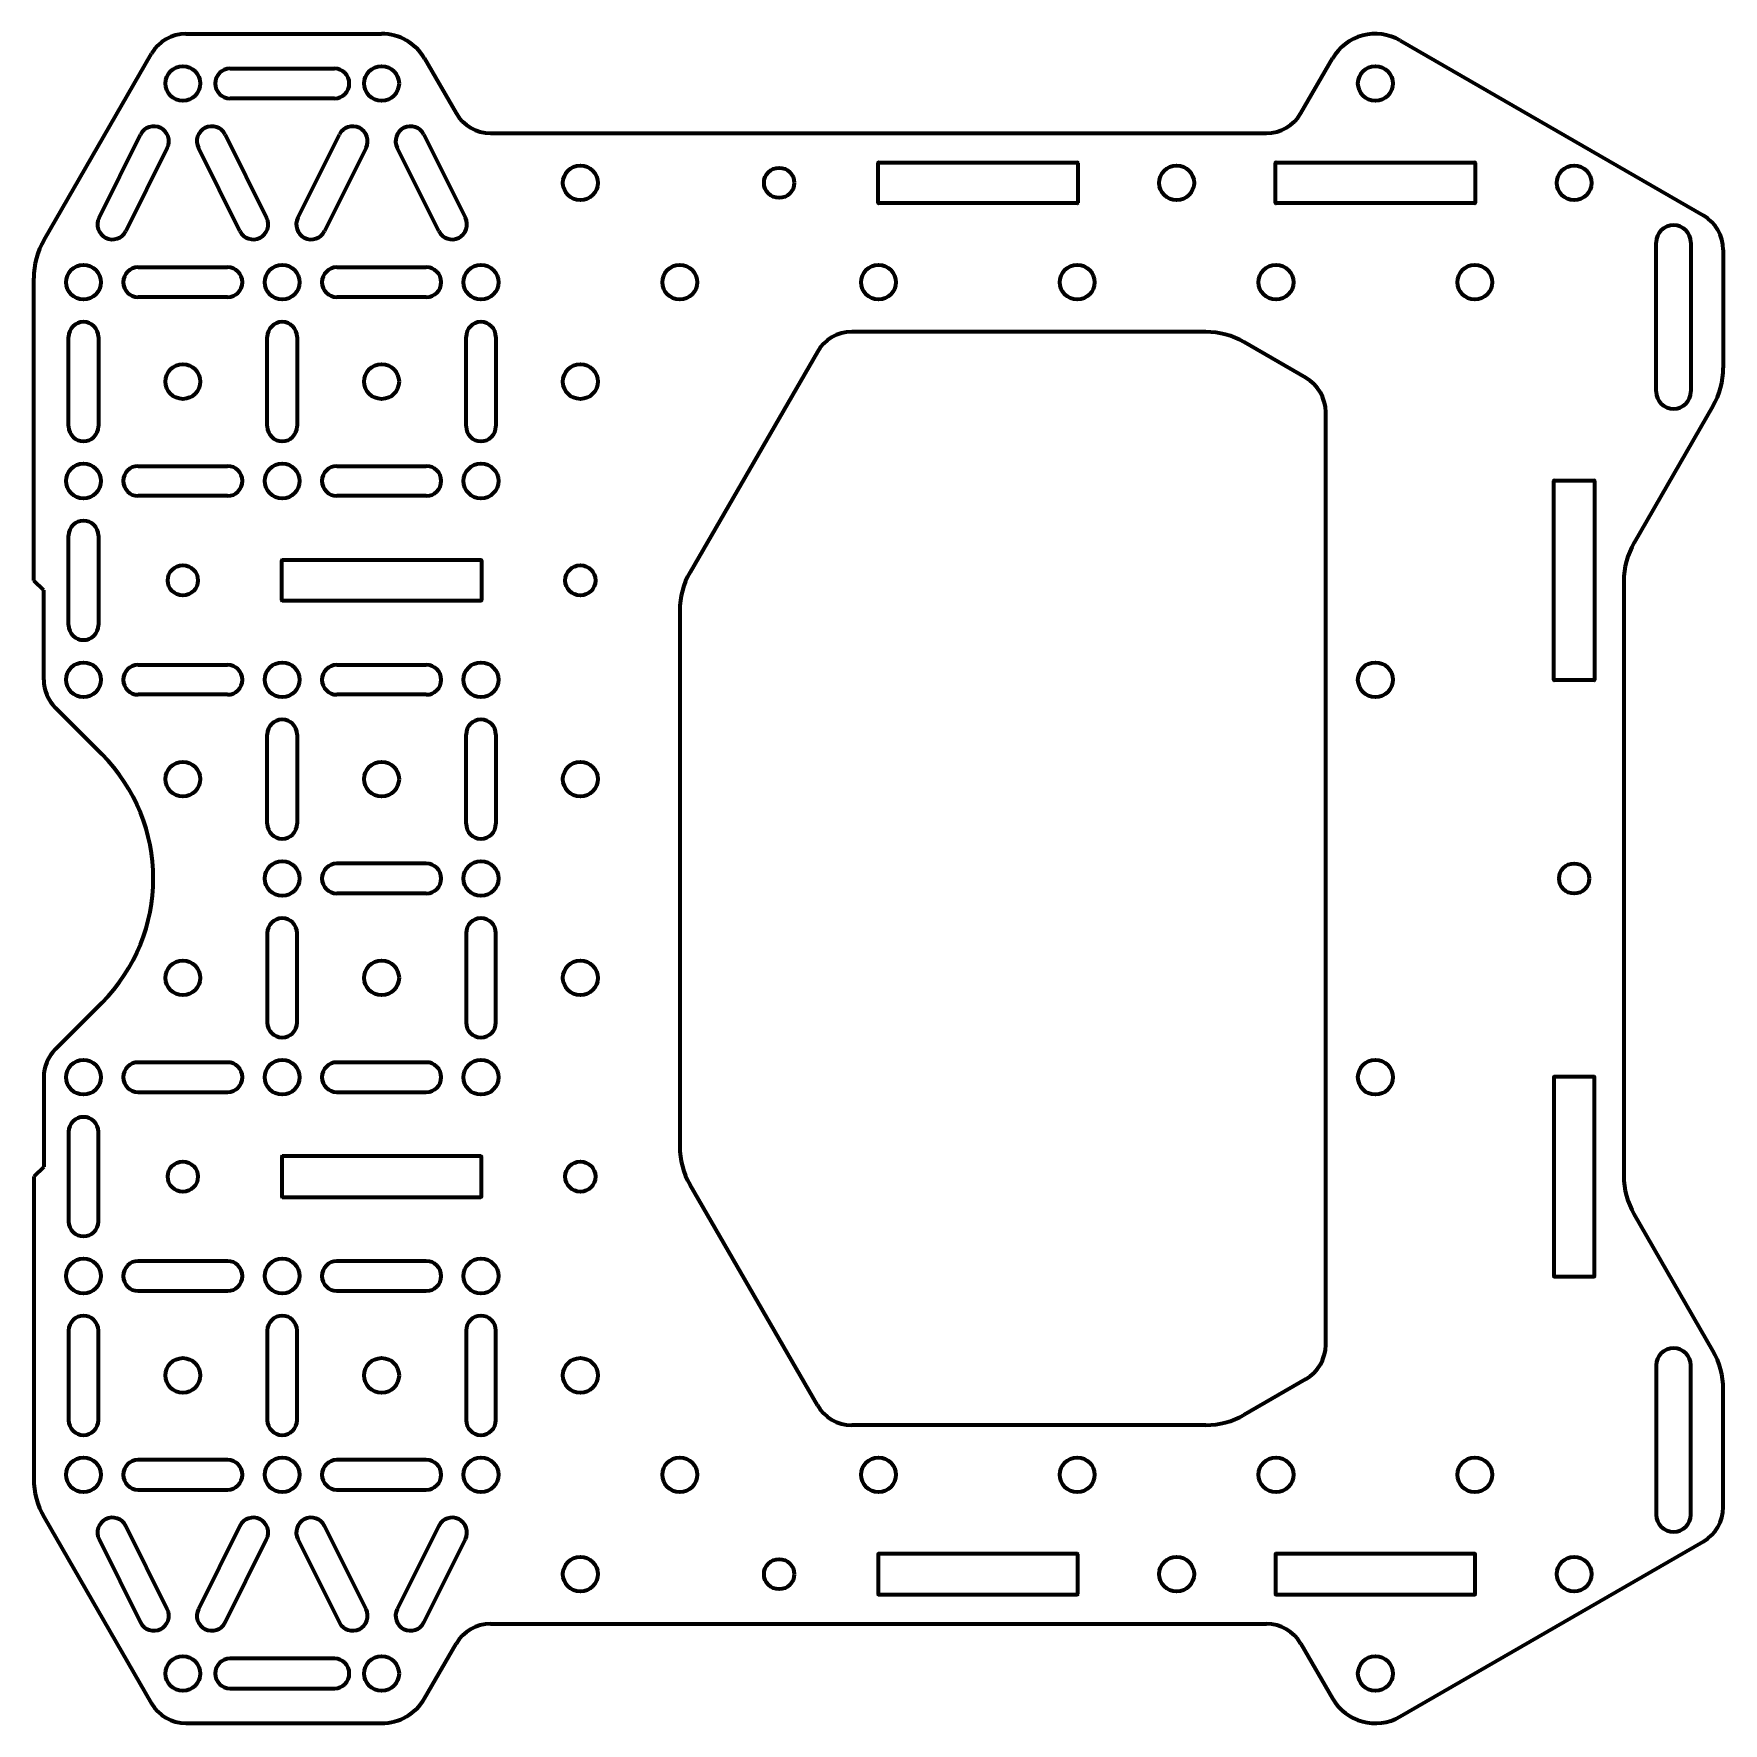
# Model space of a CAD drawing. Header units: millimetres. Extents: x -85 to 85, y -85 to 85.
import ezdxf

# ---------------------------------------------------------------- set-up
doc = ezdxf.new("R2010")
doc.units = ezdxf.units.MM
doc.linetypes.add('K5LT_BASIC', pattern=[0])
doc.layers.add('Системный слой (1)', color=251, linetype='Continuous', true_color=0x6c6c6c)

msp = doc.modelspace()

# ---------------------------------------------------------------- linework, layer by layer
at = {"layer": 'Системный слой (1)', "color": 150, "linetype": 'K5LT_BASIC', "lineweight": 80, "true_color": 0x0080ff}
for p, q in [((-69.69, 85), (-50, 85)), ((52.5, 84.33), (83, 66.72)), ((-83.96, 64.28), (-73.15, 83)), ((-45.67, 82.5), (-42.49, 77)), ((42.49, 77), (45.67, 82.5)), ((-65.25, 81.5), (-54.75, 81.5)), ((-54.75, 78.5), (-65.25, 78.5)), ((-78.43, 66.48), (-74.25, 74.86)), ((-65.75, 74.86), (-61.57, 66.48)), ((-58.43, 66.48), (-54.25, 74.86)), ((-45.75, 74.86), (-41.57, 66.48)), ((-39.03, 75), (39.03, 75)), ((-71.57, 73.52), (-75.75, 65.14)), ((-64.25, 65.14), (-68.43, 73.52)), ((-51.57, 73.52), (-55.75, 65.14)), ((-44.25, 65.14), (-48.43, 73.52)), ((-0.05, 68), (-0.05, 72)), ((0, 72.05), (20, 72.05)), ((20.05, 72), (20.05, 68)), ((39.95, 68), (39.95, 72)), ((40, 72.05), (60, 72.05)), ((60.05, 72), (60.05, 68)), ((20, 67.95), (0, 67.95)), ((60, 67.95), (40, 67.95)), ((78.25, 49), (78.25, 64)), ((81.75, 64), (81.75, 49)), ((85, 63.26), (85, 51.39)), ((-74.5, 61.5), (-65.5, 61.5)), ((-54.5, 61.5), (-45.5, 61.5)), ((-85, 30), (-85, 60.41)), ((-65.5, 58.5), (-74.5, 58.5)), ((-45.5, 58.5), (-54.5, 58.5)), ((-81.5, 45.5), (-81.5, 54.5)), ((-78.5, 54.5), (-78.5, 45.5)), ((-61.5, 45.5), (-61.5, 54.5)), ((-58.5, 54.5), (-58.5, 45.5)), ((-41.5, 45.5), (-41.5, 54.5)), ((-38.5, 54.5), (-38.5, 45.5)), ((32.93, 55), (-2.69, 55)), ((-6.15, 53), (-18.96, 30.81)), ((43, 50.38), (36.79, 53.96)), ((45, -46.92), (45, 46.92)), ((83.96, 47.53), (76.04, 33.79)), ((-74.5, 41.5), (-65.5, 41.5)), ((-54.5, 41.5), (-45.5, 41.5)), ((67.95, 20), (67.95, 40)), ((68, 40.05), (72, 40.05)), ((72.05, 40), (72.05, 20)), ((-65.5, 38.5), (-74.5, 38.5)), ((-45.5, 38.5), (-54.5, 38.5)), ((-81.5, 25.5), (-81.5, 34.5)), ((-78.5, 34.5), (-78.5, 25.5)), ((-60.05, 28), (-60.05, 32)), ((-60, 32.05), (-40, 32.05)), ((-39.95, 32), (-39.95, 28)), ((-84, 29), (-85, 30)), ((-84, 20), (-84, 29)), ((75, 29.93), (75, -29.93)), ((-40, 27.95), (-60, 27.95)), ((-20, 26.95), (-20, -26.95)), ((-74.5, 21.5), (-65.5, 21.5)), ((-54.5, 21.5), (-45.5, 21.5)), ((72, 19.95), (68, 19.95)), ((-78.16, 12.5), (-82.83, 17.17)), ((-65.5, 18.5), (-74.5, 18.5)), ((-45.5, 18.5), (-54.5, 18.5)), ((-61.5, 5.5), (-61.5, 14.5)), ((-58.5, 14.5), (-58.5, 5.5)), ((-41.5, 5.5), (-41.5, 14.5)), ((-38.5, 14.5), (-38.5, 5.5)), ((-45.5, 1.5), (-54.5, 1.5)), ((-45.5, -1.5), (-54.5, -1.5)), ((-61.5, -5.5), (-61.5, -14.5)), ((-58.5, -14.5), (-58.5, -5.5)), ((-41.5, -5.5), (-41.5, -14.5)), ((-38.5, -14.5), (-38.5, -5.5)), ((-78.16, -12.5), (-82.83, -17.17)), ((-65.5, -18.5), (-74.5, -18.5)), ((-45.5, -18.5), (-54.5, -18.5)), ((-84, -20), (-84, -29)), ((67.95, -20), (67.95, -40)), ((72, -19.95), (68, -19.95)), ((72.05, -40), (72.05, -20)), ((-74.5, -21.5), (-65.5, -21.5)), ((-54.5, -21.5), (-45.5, -21.5)), ((-81.5, -25.5), (-81.5, -34.5)), ((-78.5, -34.5), (-78.5, -25.5)), ((-60.05, -28), (-60.05, -32)), ((-40, -27.95), (-60, -27.95)), ((-39.95, -32), (-39.95, -28)), ((-84, -29), (-85, -30)), ((-85, -30), (-85, -60.41)), ((-60, -32.05), (-40, -32.05)), ((-6.15, -53), (-18.96, -30.81)), ((83.96, -47.53), (76.04, -33.79)), ((-65.5, -38.5), (-74.5, -38.5)), ((-45.5, -38.5), (-54.5, -38.5)), ((68, -40.05), (72, -40.05)), ((-74.5, -41.5), (-65.5, -41.5)), ((-54.5, -41.5), (-45.5, -41.5)), ((-81.5, -45.5), (-81.5, -54.5)), ((-78.5, -54.5), (-78.5, -45.5)), ((-61.5, -45.5), (-61.5, -54.5)), ((-58.5, -54.5), (-58.5, -45.5)), ((-41.5, -45.5), (-41.5, -54.5)), ((-38.5, -54.5), (-38.5, -45.5)), ((78.25, -49), (78.25, -64)), ((81.75, -64), (81.75, -49)), ((43, -50.38), (36.79, -53.96)), ((85, -63.26), (85, -51.39)), ((32.93, -55), (-2.69, -55)), ((-65.5, -58.5), (-74.5, -58.5)), ((-45.5, -58.5), (-54.5, -58.5)), ((-74.5, -61.5), (-65.5, -61.5)), ((-54.5, -61.5), (-45.5, -61.5)), ((-83.96, -64.28), (-73.15, -83)), ((-71.57, -73.52), (-75.75, -65.14)), ((-64.25, -65.14), (-68.43, -73.52)), ((-51.57, -73.52), (-55.75, -65.14)), ((-44.25, -65.14), (-48.43, -73.52)), ((-78.43, -66.48), (-74.25, -74.86)), ((-65.75, -74.86), (-61.57, -66.48)), ((-58.43, -66.48), (-54.25, -74.86)), ((-45.75, -74.86), (-41.57, -66.48)), ((-0.05, -68), (-0.05, -72)), ((20, -67.95), (0, -67.95)), ((20.05, -72), (20.05, -68)), ((39.95, -68), (39.95, -72)), ((60, -67.95), (40, -67.95)), ((52.5, -84.33), (83, -66.72)), ((60.05, -72), (60.05, -68)), ((0, -72.05), (20, -72.05)), ((40, -72.05), (60, -72.05)), ((-39.03, -75), (39.03, -75)), ((-45.67, -82.5), (-42.49, -77)), ((42.49, -77), (45.67, -82.5)), ((-54.75, -78.5), (-65.25, -78.5)), ((-65.25, -81.5), (-54.75, -81.5)), ((-69.69, -85), (-50, -85))]:
    msp.add_line(p, q, dxfattribs=at)
for centre, radius in [((-70, 80), 1.75), ((-50, 80), 1.75), ((50, 80), 1.75), ((-30, 70), 1.75), ((-10, 70), 1.52), ((30, 70), 1.75), ((70, 70), 1.75), ((-80, 60), 1.75), ((-60, 60), 1.75), ((-40, 60), 1.75), ((-20, 60), 1.75), ((0, 60), 1.75), ((20, 60), 1.75), ((40, 60), 1.75), ((60, 60), 1.75), ((-70, 50), 1.75), ((-50, 50), 1.75), ((-30, 50), 1.75), ((-80, 40), 1.75), ((-60, 40), 1.75), ((-40, 40), 1.75), ((-70, 30), 1.52), ((-30, 30), 1.52), ((-80, 20), 1.75), ((-60, 20), 1.75), ((-40, 20), 1.75), ((50, 20), 1.75), ((-70, 10), 1.75), ((-50, 10), 1.75), ((-30, 10), 1.75), ((-60, 0), 1.75), ((-40, 0), 1.75), ((70, 0), 1.52), ((-70, -10), 1.75), ((-50, -10), 1.75), ((-30, -10), 1.75), ((-80, -20), 1.75), ((-60, -20), 1.75), ((-40, -20), 1.75), ((50, -20), 1.75), ((-70, -30), 1.52), ((-30, -30), 1.52), ((-80, -40), 1.75), ((-60, -40), 1.75), ((-40, -40), 1.75), ((-70, -50), 1.75), ((-50, -50), 1.75), ((-30, -50), 1.75), ((-80, -60), 1.75), ((-60, -60), 1.75), ((-40, -60), 1.75), ((-20, -60), 1.75), ((0, -60), 1.75), ((20, -60), 1.75), ((40, -60), 1.75), ((60, -60), 1.75), ((-30, -70), 1.75), ((-10, -70), 1.52), ((30, -70), 1.75), ((70, -70), 1.75), ((-70, -80), 1.75), ((-50, -80), 1.75), ((50, -80), 1.75)]:
    msp.add_circle(centre, radius, dxfattribs=at)
for centre, radius, start, end in [((-69.69, 81), 4, 90, 150), ((-50, 80), 5, 30, 90), ((50, 80), 5, 60, 150), ((-65.25, 80), 1.5, 90, 270), ((-54.75, 80), 1.5, 270, 90), ((-39.03, 79), 4, 210, 270), ((39.03, 79), 4, 270, 330), ((-72.91, 74.19), 1.5, 333.4349, 153.4349), ((-67.09, 74.19), 1.5, 26.5651, 206.5651), ((-52.91, 74.19), 1.5, 333.4349, 153.4349), ((-47.09, 74.19), 1.5, 26.5651, 206.5651), ((0, 72), 0.05, 90, 180), ((20, 72), 0.05, 0, 90), ((40, 72), 0.05, 90, 180), ((60, 72), 0.05, 0, 90), ((-77.09, 65.81), 1.5, 153.4349, 333.4349), ((-62.91, 65.81), 1.5, 206.5651, 26.5651), ((-57.09, 65.81), 1.5, 153.4349, 333.4349), ((-42.91, 65.81), 1.5, 206.5651, 26.5651), ((0, 68), 0.05, 180, 270), ((20, 68), 0.05, 270, 0), ((40, 68), 0.05, 180, 270), ((60, 68), 0.05, 270, 0), ((81, 63.26), 4, 0, 60), ((80, 64), 1.75, 0, 180), ((-77.27, 60.41), 7.73, 150, 180), ((-74.5, 60), 1.5, 90, 270), ((-65.5, 60), 1.5, 270, 90), ((-54.5, 60), 1.5, 90, 270), ((-45.5, 60), 1.5, 270, 90), ((-80, 54.5), 1.5, 0, 180), ((-60, 54.5), 1.5, 0, 180), ((-40, 54.5), 1.5, 0, 180), ((-2.69, 51), 4, 90, 150), ((32.93, 47.27), 7.73, 60, 90), ((77.27, 51.39), 7.73, 330, 0), ((41, 46.92), 4, 0, 60), ((80, 49), 1.75, 180, 0), ((-80, 45.5), 1.5, 180, 0), ((-60, 45.5), 1.5, 180, 0), ((-40, 45.5), 1.5, 180, 0), ((-74.5, 40), 1.5, 90, 270), ((-65.5, 40), 1.5, 270, 90), ((-54.5, 40), 1.5, 90, 270), ((-45.5, 40), 1.5, 270, 90), ((68, 40), 0.05, 90, 180), ((72, 40), 0.05, 0, 90), ((-80, 34.5), 1.5, 0, 180), ((82.73, 29.93), 7.73, 150, 180), ((-60, 32), 0.05, 90, 180), ((-40, 32), 0.05, 0, 90), ((-12.27, 26.95), 7.73, 150, 180), ((-60, 28), 0.05, 180, 270), ((-40, 28), 0.05, 270, 0), ((-80, 25.5), 1.5, 180, 0), ((-74.5, 20), 1.5, 90, 270), ((-65.5, 20), 1.5, 270, 90), ((-54.5, 20), 1.5, 90, 270), ((-45.5, 20), 1.5, 270, 90), ((-80, 20), 4, 180, 225), ((68, 20), 0.05, 180, 270), ((72, 20), 0.05, 270, 0), ((-60, 14.5), 1.5, 0, 180), ((-40, 14.5), 1.5, 0, 180), ((-90.66, 0), 17.68, 315, 45), ((-60, 5.5), 1.5, 180, 0), ((-40, 5.5), 1.5, 180, 0), ((-54.5, 0), 1.5, 90, 270), ((-45.5, 0), 1.5, 270, 90), ((-60, -5.5), 1.5, 0, 180), ((-40, -5.5), 1.5, 0, 180), ((-60, -14.5), 1.5, 180, 0), ((-40, -14.5), 1.5, 180, 0), ((-80, -20), 4, 135, 180), ((-74.5, -20), 1.5, 90, 270), ((-65.5, -20), 1.5, 270, 90), ((-54.5, -20), 1.5, 90, 270), ((-45.5, -20), 1.5, 270, 90), ((68, -20), 0.05, 90, 180), ((72, -20), 0.05, 0, 90), ((-80, -25.5), 1.5, 0, 180), ((-12.27, -26.95), 7.73, 180, 210), ((-60, -28), 0.05, 90, 180), ((-40, -28), 0.05, 0, 90), ((82.73, -29.93), 7.73, 180, 210), ((-60, -32), 0.05, 180, 270), ((-40, -32), 0.05, 270, 0), ((-80, -34.5), 1.5, 180, 0), ((-74.5, -40), 1.5, 90, 270), ((-65.5, -40), 1.5, 270, 90), ((-54.5, -40), 1.5, 90, 270), ((-45.5, -40), 1.5, 270, 90), ((68, -40), 0.05, 180, 270), ((72, -40), 0.05, 270, 0), ((-80, -45.5), 1.5, 0, 180), ((-60, -45.5), 1.5, 0, 180), ((-40, -45.5), 1.5, 0, 180), ((41, -46.92), 4, 300, 0), ((80, -49), 1.75, 0, 180), ((77.27, -51.39), 7.73, 0, 30), ((-2.69, -51), 4, 210, 270), ((32.93, -47.27), 7.73, 270, 300), ((-80, -54.5), 1.5, 180, 0), ((-60, -54.5), 1.5, 180, 0), ((-40, -54.5), 1.5, 180, 0), ((-74.5, -60), 1.5, 90, 270), ((-65.5, -60), 1.5, 270, 90), ((-54.5, -60), 1.5, 90, 270), ((-45.5, -60), 1.5, 270, 90), ((-77.27, -60.41), 7.73, 180, 210), ((-77.09, -65.81), 1.5, 26.5651, 206.5651), ((-62.91, -65.81), 1.5, 333.4349, 153.4349), ((-57.09, -65.81), 1.5, 26.5651, 206.5651), ((-42.91, -65.81), 1.5, 333.4349, 153.4349), ((80, -64), 1.75, 180, 0), ((81, -63.26), 4, 300, 0), ((0, -68), 0.05, 90, 180), ((20, -68), 0.05, 0, 90), ((40, -68), 0.05, 90, 180), ((60, -68), 0.05, 0, 90), ((0, -72), 0.05, 180, 270), ((20, -72), 0.05, 270, 0), ((40, -72), 0.05, 180, 270), ((60, -72), 0.05, 270, 0), ((-72.91, -74.19), 1.5, 206.5651, 26.5651), ((-67.09, -74.19), 1.5, 153.4349, 333.4349), ((-52.91, -74.19), 1.5, 206.5651, 26.5651), ((-47.09, -74.19), 1.5, 153.4349, 333.4349), ((-39.03, -79), 4, 90, 150), ((39.03, -79), 4, 30, 90), ((-65.25, -80), 1.5, 90, 270), ((-54.75, -80), 1.5, 270, 90), ((-69.69, -81), 4, 210, 270), ((-50, -80), 5, 270, 330), ((50, -80), 5, 210, 300)]:
    msp.add_arc(centre, radius, start, end, dxfattribs=at)

doc.saveas('drawing.dxf')
